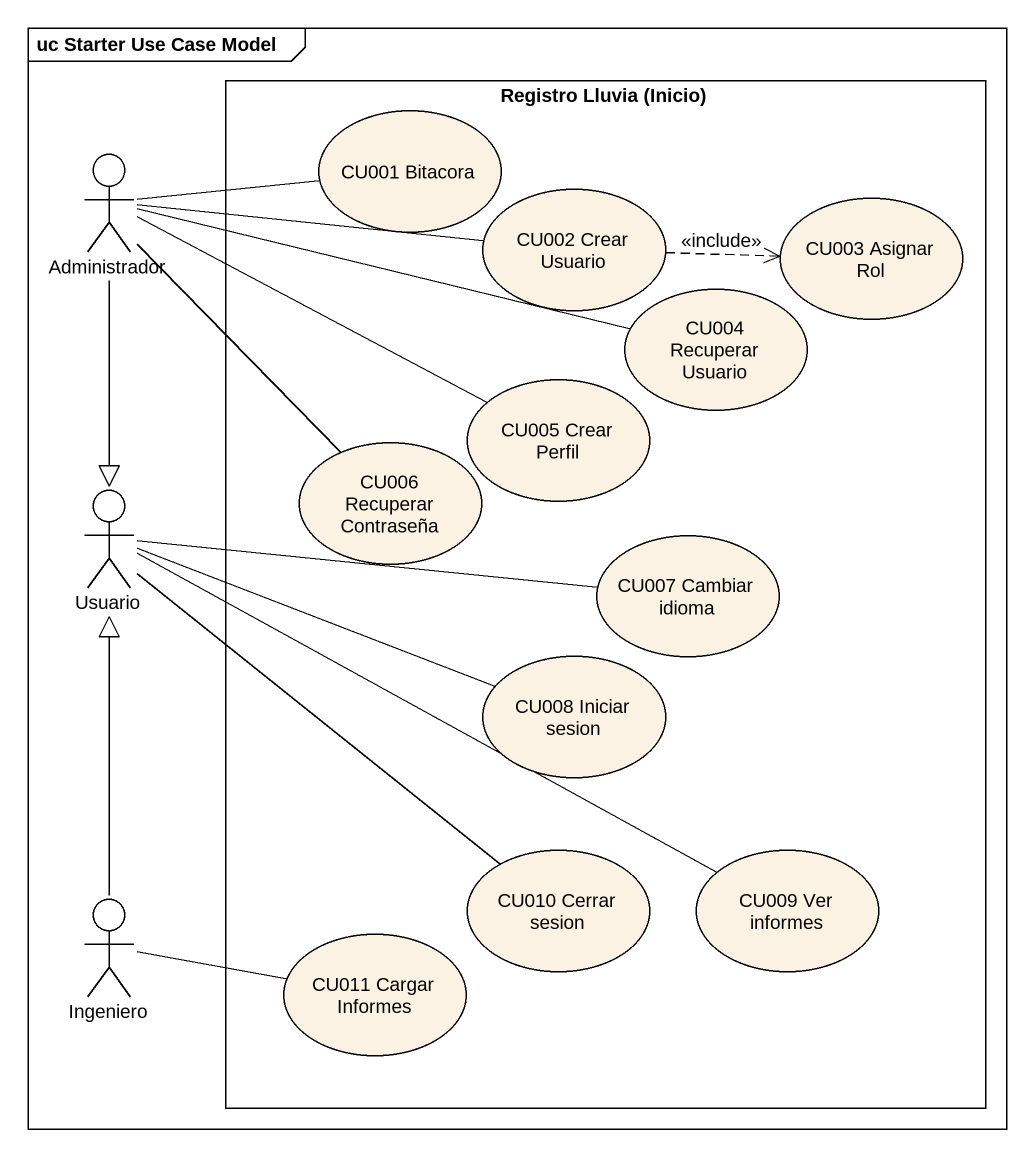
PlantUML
@startuml
mainframe uc Starter Use Case Model
rectangle "Registro Lluvia (Inicio)" as Registro_Lluvia_Inicio {
  usecase "CU001 Bitacora" as CU001_Bitacora
  usecase "CU002 Crear Usuario" as CU002_Crear_Usuario
  usecase "CU003 Asignar Rol" as CU003_Asignar_Rol
  usecase "CU004 Recuperar Usuario" as CU004_Recuperar_Usuario
  usecase "CU005 Crear Perfil" as CU005_Crear_Perfil
  usecase "CU006 Recuperar Contraseña" as CU006_Recuperar_Contraseña
  usecase "CU007 Cambiar idioma" as CU007_Cambiar_idioma
  usecase "CU008 Iniciar sesion" as CU008_Iniciar_sesion
  usecase "CU010 Cerrar sesion" as CU010_Cerrar_sesion
  usecase "CU009 Ver informes" as CU009_Ver_informes
  usecase "CU011 Cargar Informes" as CU011_Cargar_Informes
}
actor Administrador
actor Usuario
actor Ingeniero
Administrador -right- CU001_Bitacora
Administrador -right- CU002_Crear_Usuario
Administrador -right- CU004_Recuperar_Usuario
Administrador -right- CU005_Crear_Perfil
Administrador -- CU006_Recuperar_Contraseña
Administrador --|> Usuario
CU002_Crear_Usuario .right.> CU003_Asignar_Rol : <<include>>
Usuario -right- CU007_Cambiar_idioma
Usuario -right- CU008_Iniciar_sesion
Usuario -- CU010_Cerrar_sesion
Usuario -right- CU009_Ver_informes
Ingeniero -up-|> Usuario
Ingeniero -right- CU011_Cargar_Informes
@enduml
